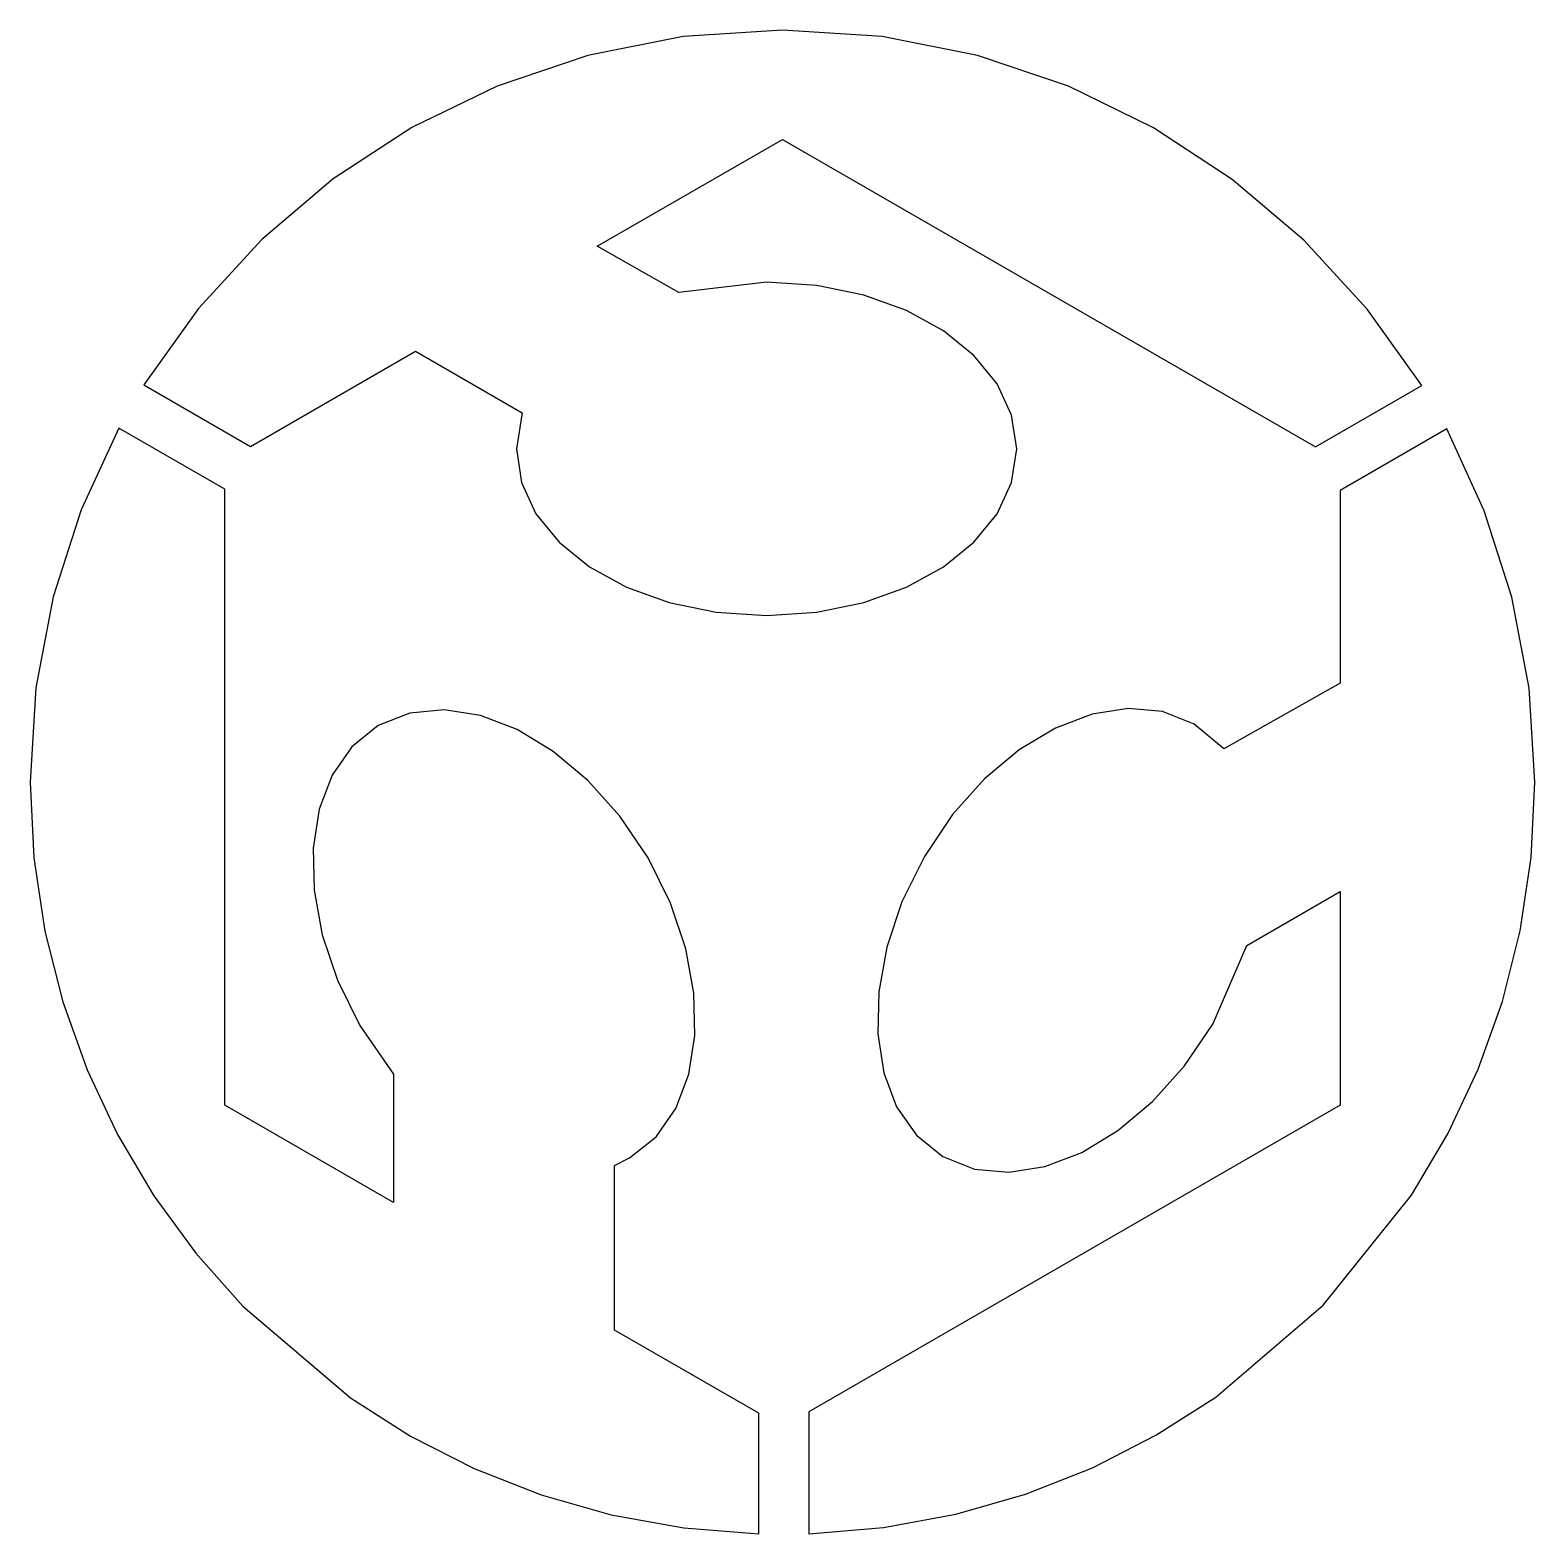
# Model space of a CAD drawing. Extents: x 0.1 to 34, y 0 to 33.9.
import ezdxf

# ---------------------------------------------------------------- set-up
doc = ezdxf.new("R2010")
doc.units = 0

msp = doc.modelspace()

# ---------------------------------------------------------------- linework, layer by layer
at = {"layer": 'Calque 1', "color": 4}
for p, q in [((14.774579, 33.743065), (12.622791, 33.315266)), ((17.015099, 33.889813), (14.774579, 33.743065)), ((19.258452, 33.742667), (17.015099, 33.889813)), ((21.412774, 33.313723), (19.258452, 33.742667)), ((12.622791, 33.315266), (10.578297, 32.625087)), ((23.459436, 32.621723), (21.412774, 33.313723)), ((10.578297, 32.625087), (8.659663, 31.691196)), ((25.379813, 31.685411), (23.459436, 32.621723)), ((8.659663, 31.691196), (6.885451, 30.532264)), ((27.155277, 30.523528), (25.379813, 31.685411)), ((12.836799, 29.014989), (17.015099, 31.426013)), ((17.015099, 31.426013), (29.031557, 24.488426)), ((6.885451, 30.532264), (5.274227, 29.166961)), ((28.767203, 29.154816), (27.155277, 30.523528)), ((5.274227, 29.166961), (3.844552, 27.613955)), ((14.678017, 27.968791), (12.836799, 29.014989)), ((30.196962, 27.59802), (28.767203, 29.154816)), ((16.653572, 28.205857), (14.678017, 27.968791)), ((17.790064, 28.129514), (16.653572, 28.205857)), ((18.848666, 27.910543), (17.790064, 28.129514)), ((19.806679, 27.564036), (18.848666, 27.910543)), ((3.844552, 27.613955), (2.614992, 25.891917)), ((20.641407, 27.105085), (19.806679, 27.564036)), ((31.42593, 25.87188), (30.196962, 27.59802)), ((21.330151, 26.54878), (20.641407, 27.105085)), ((5.020654, 24.50282), (8.74119, 26.650249)), ((8.74119, 26.650249), (11.145723, 25.256917)), ((21.850214, 25.910213), (21.330151, 26.54878)), ((2.614992, 25.891917), (5.020654, 24.50282)), ((22.178896, 25.204475), (21.850214, 25.910213)), ((29.031557, 24.488426), (31.42593, 25.87188)), ((11.145723, 25.256917), (11.013361, 24.446657)), ((22.293501, 24.446657), (22.178896, 25.204475)), ((2.048572, 24.915146), (1.199242, 23.069122)), ((4.439559, 23.534797), (2.048572, 24.915146)), ((31.990374, 24.89398), (29.588381, 23.50714)), ((32.83477, 23.052056), (31.990374, 24.89398)), ((31.990374, 24.89398), (31.990374, 24.89398)), ((11.013361, 24.446657), (11.127932, 23.689071)), ((22.178896, 23.689071), (22.293501, 24.446657)), ((22.293501, 24.446657), (22.293501, 24.446657)), ((4.439559, 9.647486), (4.439559, 23.534797)), ((11.127932, 23.689071), (11.456534, 22.983415)), ((21.850214, 22.983415), (22.178896, 23.689071)), ((29.588381, 23.50714), (29.588381, 19.164869)), ((1.199242, 23.069122), (0.572268, 21.11192)), ((11.456534, 22.983415), (11.976502, 22.344817)), ((21.330151, 22.344817), (21.850214, 22.983415)), ((33.458318, 21.099855), (32.83477, 23.052056)), ((11.976502, 22.344817), (12.665172, 21.788406)), ((20.641407, 21.788406), (21.330151, 22.344817)), ((12.665172, 21.788406), (13.499879, 21.329309)), ((19.806679, 21.329309), (20.641407, 21.788406)), ((0.572268, 21.11192), (0.184053, 19.059256)), ((13.499879, 21.329309), (14.457958, 20.982653)), ((18.848666, 20.982653), (19.806679, 21.329309)), ((33.844535, 19.052932), (33.458318, 21.099855)), ((14.457958, 20.982653), (15.516744, 20.763566)), ((15.516744, 20.763566), (16.653572, 20.687175)), ((16.653572, 20.687175), (17.790064, 20.763566)), ((17.790064, 20.763566), (18.848666, 20.982653)), ((0.184053, 19.059256), (0.051003, 16.926846)), ((29.588381, 19.164869), (26.966819, 17.678686)), ((33.976937, 16.926846), (33.844535, 19.052932)), ((8.614159, 18.489299), (7.901297, 18.207853)), ((9.389595, 18.559555), (8.614159, 18.489299)), ((10.203132, 18.430659), (9.389595, 18.559555)), ((11.030294, 18.114649), (10.203132, 18.430659)), ((23.994582, 18.463803), (23.167437, 18.147775)), ((24.808123, 18.592694), (23.994582, 18.463803)), ((25.583597, 18.5224), (24.808123, 18.592694)), ((26.296541, 18.240873), (25.583597, 18.5224)), ((7.901297, 18.207853), (7.303588, 17.728573)), ((11.846609, 17.623565), (11.030294, 18.114649)), ((23.167437, 18.147775), (22.351154, 17.656659)), ((26.966819, 17.678686), (26.296541, 18.240873)), ((7.303588, 17.728573), (6.858406, 17.090147)), ((22.351154, 17.656659), (21.570196, 17.002504)), ((12.627602, 16.969444), (11.846609, 17.623565)), ((6.858406, 17.090147), (6.56741, 16.319799)), ((13.348798, 16.164326), (12.627602, 16.969444)), ((21.570196, 17.002504), (20.849028, 16.197358)), ((0.051003, 16.926846), (0.1353, 15.225335)), ((33.892991, 15.228967), (33.976937, 16.926846)), ((6.56741, 16.319799), (6.432259, 15.444755)), ((13.985725, 15.220249), (13.348798, 16.164326)), ((20.849028, 16.197358), (20.212112, 15.253269)), ((6.432259, 15.444755), (6.454616, 14.492241)), ((0.1353, 15.225335), (0.382824, 13.571982)), ((14.490514, 14.198782), (13.985725, 15.220249)), ((20.212112, 15.253269), (19.70731, 14.231754)), ((33.64649, 13.578967), (33.892991, 15.228967)), ((6.454616, 14.492241), (6.636138, 13.489483)), ((27.48385, 13.245819), (29.588381, 14.46389)), ((29.588381, 14.46389), (29.588381, 9.647486)), ((14.832736, 13.173258), (14.490514, 14.198782)), ((19.70731, 14.231754), (19.365044, 13.206106)), ((0.382824, 13.571982), (0.785524, 11.974814)), ((33.245431, 11.984834), (33.64649, 13.578967)), ((6.636138, 13.489483), (6.978488, 12.463706)), ((26.71423, 11.475439), (27.48385, 13.245819)), ((15.014078, 12.170813), (14.832736, 13.173258)), ((19.365044, 13.206106), (19.183625, 12.20349)), ((6.978488, 12.463706), (7.483325, 11.442137)), ((0.785524, 11.974814), (1.335348, 10.441859)), ((15.036227, 11.218582), (15.014078, 12.170813)), ((19.183625, 12.20349), (19.161363, 11.251073)), ((32.697817, 10.454554), (33.245431, 11.984834)), ((7.483325, 11.442137), (8.241939, 10.347397)), ((14.90087, 10.343702), (15.036227, 11.218582)), ((19.161363, 11.251073), (19.296568, 10.376019)), ((26.077315, 10.531024), (26.71423, 11.475439)), ((25.35615, 9.72571), (26.077315, 10.531024)), ((1.335348, 10.441859), (2.024245, 8.981143)), ((8.241939, 10.347397), (8.241939, 7.452644)), ((14.609692, 9.57331), (14.90087, 10.343702)), ((19.296568, 10.376019), (19.58755, 9.605496)), ((32.011647, 8.996116), (32.697817, 10.454554)), ((8.241939, 7.452644), (4.439559, 9.647486)), ((14.164382, 8.934541), (14.609692, 9.57331)), ((29.588381, 9.647486), (17.607201, 2.730784)), ((19.58755, 9.605496), (20.032618, 8.96667)), ((24.575203, 9.071493), (25.35615, 9.72571)), ((2.024245, 8.981143), (2.844165, 7.600694)), ((13.566625, 8.454532), (14.164382, 8.934541)), ((20.032618, 8.96667), (20.630083, 8.486706)), ((23.75894, 8.580368), (24.575203, 9.071493)), ((31.194922, 7.617506), (32.011647, 8.996116)), ((20.630083, 8.486706), (21.342934, 8.205505)), ((22.931829, 8.264332), (23.75894, 8.580368)), ((13.227112, 8.288304), (13.566625, 8.454532)), ((13.227112, 4.575106), (13.227112, 8.288304)), ((13.227112, 8.288304), (13.227112, 8.288304)), ((21.342934, 8.205505), (22.118338, 8.135379)), ((22.118338, 8.135379), (22.931829, 8.264332)), ((2.844165, 7.600694), (3.787055, 6.308538)), ((29.201807, 5.131719), (31.194922, 7.617506)), ((3.787055, 6.308538), (4.844865, 5.112704)), ((4.844865, 5.112704), (7.27304, 3.042108)), ((26.782475, 3.06109), (29.201807, 5.131719)), ((16.478312, 2.698892), (13.227112, 4.575106)), ((25.432978, 2.201427), (26.782475, 3.06109)), ((7.27304, 3.042108), (8.627302, 2.183401)), ((17.607201, 2.730784), (17.607201, -0.020883)), ((16.478312, -0.023141), (16.478312, 2.698892)), ((8.627302, 2.183401), (10.064279, 1.453124)), ((24.000928, 1.469515), (25.432978, 2.201427)), ((10.064279, 1.453124), (11.575919, 0.859304)), ((22.494325, 0.873341), (24.000928, 1.469515)), ((11.575919, 0.859304), (13.154173, 0.409968)), ((20.921169, 0.420892), (22.494325, 0.873341)), ((13.154173, 0.409968), (14.790987, 0.113144)), ((19.289461, 0.120155), (20.921169, 0.420892)), ((14.790987, 0.113144), (16.478312, -0.023141)), ((17.607201, -0.020883), (19.289461, 0.120155))]:
    msp.add_line(p, q, dxfattribs=at)

doc.saveas('drawing.dxf')
